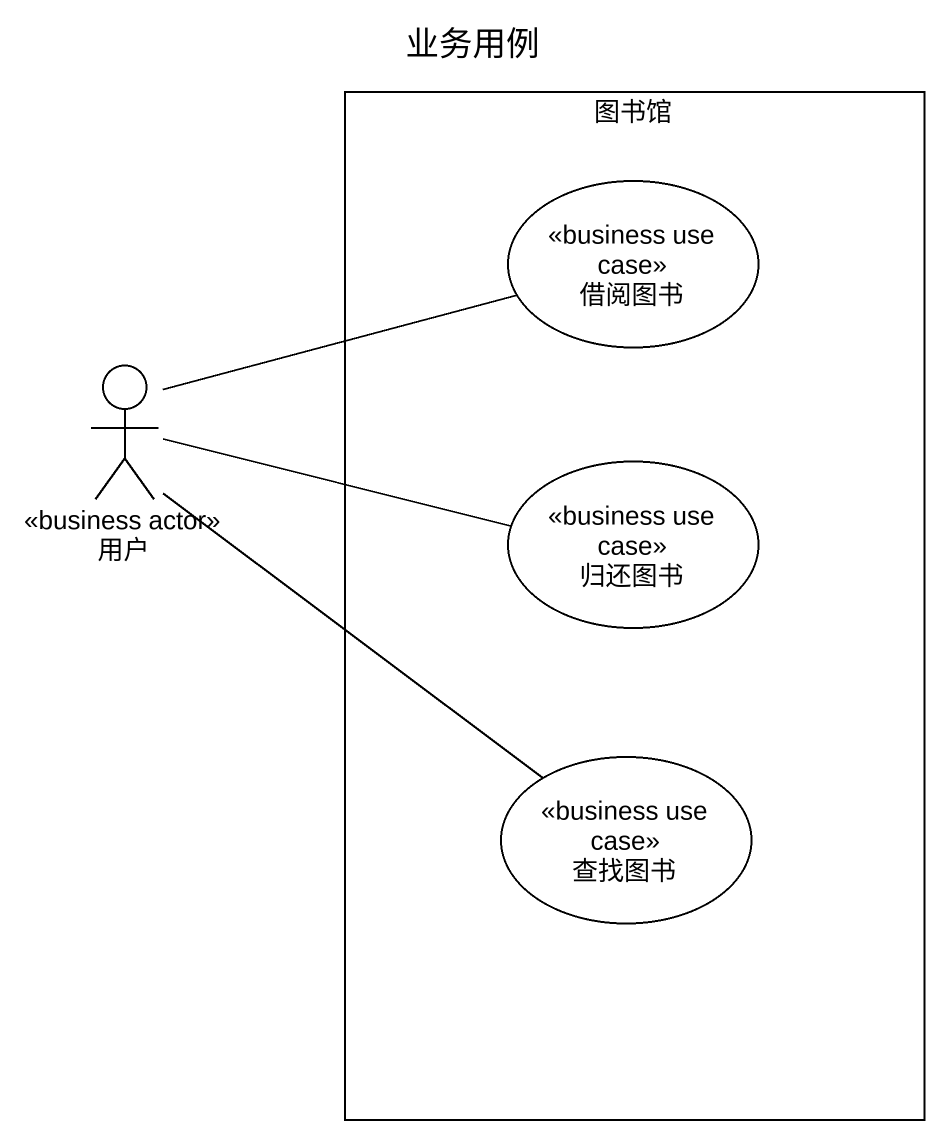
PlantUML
@startuml
title 业务用例
rectangle 图书馆 {
  usecase 借阅图书 <<business use case>>
  usecase 归还图书 <<business use case>>
  usecase 查找图书 <<business use case>>
}
actor 用户 <<business actor>>
用户 -right- 借阅图书
用户 -right- 归还图书
用户 -- 查找图书
@enduml
